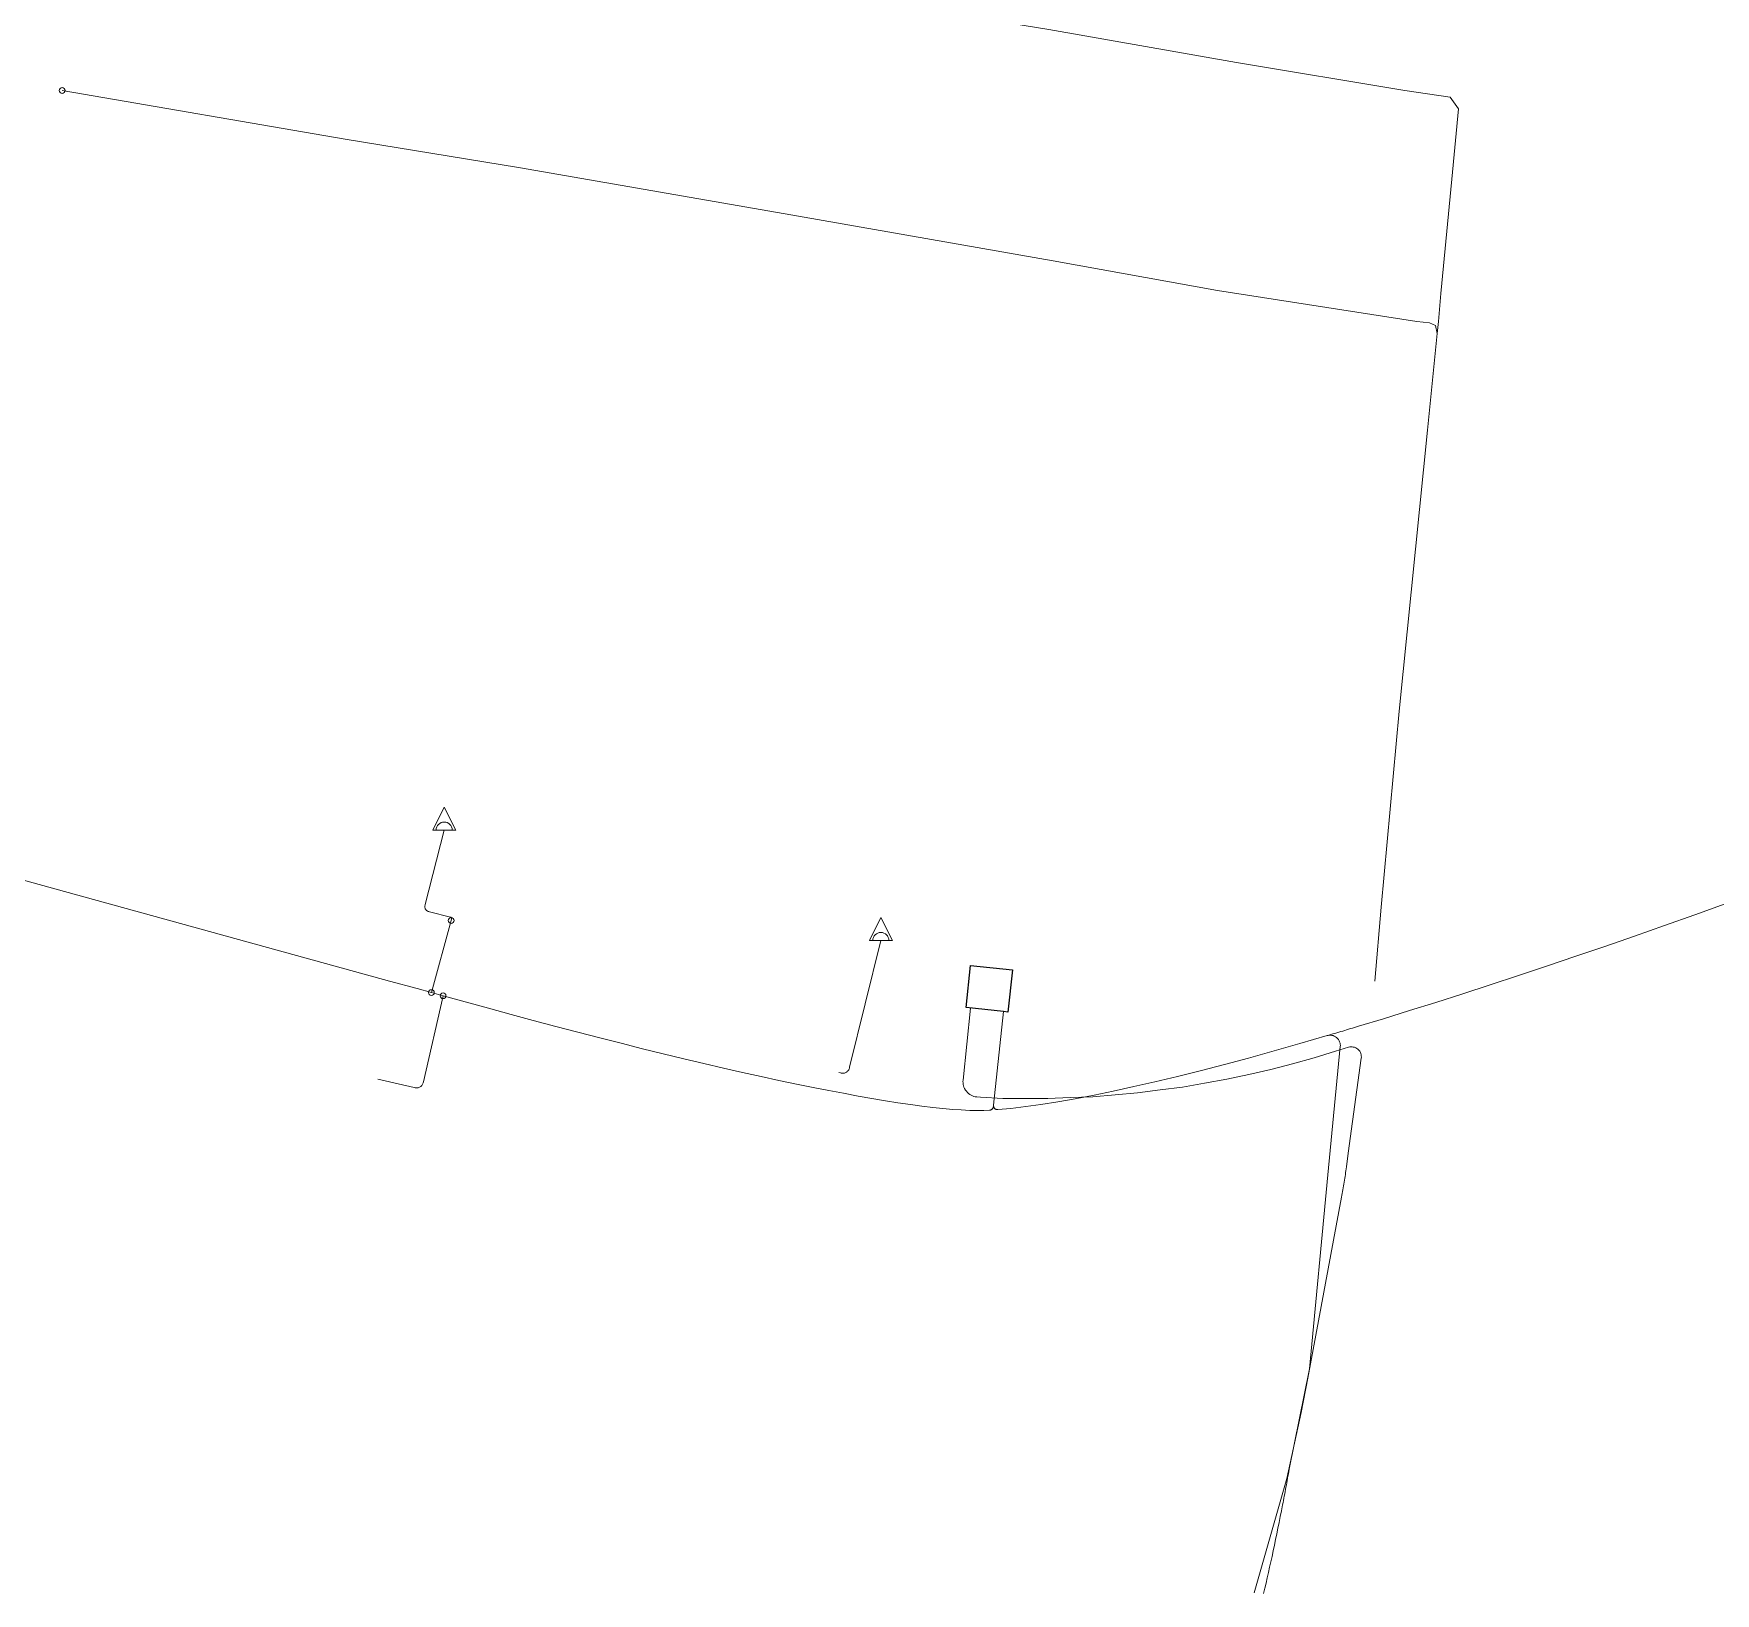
# Model space of a CAD drawing. Header units: metres. Extents: x 170451 to 171053, y 369610 to 370017.
# Drawn here: x 170608.8 to 170718.5, y 369610.2 to 369712 of the extents above; entities that cross this region are included whole.
import ezdxf

# ---------------------------------------------------------------- set-up
doc = ezdxf.new("R2010")
doc.units = ezdxf.units.M
for name, color, linetype, lineweight in [('B-OI-KL-ET_LS_AANSLUITPUNT-S', 7, 'Continuous', 18), ('B-OI-KL-ET_LS_DISTRIBUTIE_400 V_4x150Al-G', 14, 'Continuous', 18), ('B-OI-KL-ET_LS_DISTRIBUTIE_400 V_4x95Al-G', 14, 'Continuous', 18), ('B-OI-KL-ET_LS_DISTRIBUTIE_400 V_OVERIG-G', 14, 'Continuous', 18), ('B-OI-KL-ET_LS_MOF-S', 14, 'Continuous', 18), ('B-OI-KL-ET_MS_DISTRIBUTIE_10 kV_OVERIG-G', 12, 'Continuous', 18), ('B-OI-KL-ET_OV_DISTRIBUTIE_400 V_4x6Cu-G', 14, 'Continuous', 18)]:
    doc.layers.add(name, color=color, linetype=linetype, lineweight=lineweight)
doc.layers.add('B-OI-KL-ET_MS_STATION_NETSTATION-GV', color=12, linetype='Continuous')

# ---------------------------------------------------------------- blocks, each defined once
blk = doc.blocks.new('B-SKL-ET_MOF_AANSLUIT AFTAK-SO')
blk.add_circle((0, 0), 0.188)
blk = doc.blocks.new('B-SKL-ET_MOF_VERBINDING-SO')
blk.add_circle((0, 0), 0.188)
blk = doc.blocks.new('B-SKL-ET_AANSLUITPUNT-SO')
at = {"color": 0, "linetype": 'Continuous'}
blk.add_lwpolyline([(0.75, 0), (0, 1.5), (-0.75, 0)], close=True, dxfattribs=at)
blk.add_arc((0, 0), 0.526, 0, 180, dxfattribs=at)

msp = doc.modelspace()

# ---------------------------------------------------------------- linework, layer by layer
at = {"layer": 'B-OI-KL-ET_LS_DISTRIBUTIE_400 V_4x150Al-G', "color": 16, "true_color": 0x800000}
for points in [[(170700.375, 369692.437, 0), (170700.462, 369693.213, 0), (170700.609, 369695.041, 0), (170701.337, 369702.495, 0), (170701.763, 369707.085, 0), (170701.22, 369707.847, 0), (170698.271, 369708.276, 0), (170687.296, 369710.107, 0), (170675.059, 369712.27, 0), (170660.833, 369714.587, 0), (170645.715, 369717.315, 0), (170632.228, 369719.632, 0), (170622.254, 369721.286, 0), (170617.507, 369722.086, 0), (170613.016, 369722.815, 0), (170599.228, 369725.199, 0), (170584.89, 369727.623, 0), (170584.101, 369728.436, 0), (170584.133, 369729.014, 0), (170584.807, 369733.14, 0), (170587.338, 369747.017, 0), (170589.115, 369756.987, 0), (170591.317, 369769.329, 0), (170593.119, 369779.025, 0)], [(170700.375, 369692.437, 0), (170700.27, 369692.96, 0), (170699.878, 369693.127, 0), (170699.061, 369693.213, 0), (170686.056, 369695.238, 0), (170675.345, 369697.161, 0), (170657.849, 369700.241, 0), (170640.455, 369703.25, 0), (170629.164, 369705.109, 0), (170610.701, 369708.283, 0)], [(170696.3221, 369650.1873, 0), (170696.739, 369655.015, 0), (170697.913, 369667.799, 0), (170699.759, 369686.128, 0), (170700.375, 369692.437, 0)], [(170696.3221, 369650.1873, 0), (170696.739, 369655.015, 0), (170697.913, 369667.799, 0), (170699.759, 369686.128, 0), (170700.375, 369692.437, 0)], [(170672.09, 369648.198, 0), (170671.448, 369642.085, 0), (170671.441, 369642.015, 0), (170671.4385, 369641.9919, 0), (170671.4323, 369641.9695, 0), (170671.4258, 369641.9461, 0), (170671.4153, 369641.9241, 0), (170671.4045, 369641.9014, 0), (170671.3899, 369641.881, 0), (170671.375, 369641.8602, 0), (170671.3566, 369641.8424, 0), (170671.3382, 369641.8247, 0), (170671.3169, 369641.8105, 0), (170671.2959, 369641.7966, 0), (170671.2728, 369641.7865, 0), (170671.2505, 369641.7769, 0), (170671.2268, 369641.7711, 0), (170671.2042, 369641.7657, 0), (170671.181, 369641.764, 0), (170670.8135, 369641.7378, 0), (170670.3546, 369641.7415, 0), (170669.8925, 369641.7451, 0), (170669.3399, 369641.7789, 0), (170668.7848, 369641.8129, 0), (170668.1407, 369641.8772, 0), (170667.4951, 369641.9416, 0), (170666.7631, 369642.0361, 0), (170666.0311, 369642.1306, 0), (170665.2158, 369642.2549, 0), (170664.4024, 369642.3789, 0), (170663.5098, 369642.5319, 0), (170662.6212, 369642.6842, 0), (170661.658, 369642.8646, 0), (170660.7012, 369643.0438, 0), (170659.675, 369643.25, 0), (170658.598, 369643.4665, 0), (170657.4496, 369643.7116, 0), (170656.2927, 369643.9585, 0), (170655.0691, 369644.2334, 0), (170653.8393, 369644.5096, 0), (170652.5481, 369644.8126, 0), (170651.2537, 369645.1164, 0), (170649.904, 369645.4456, 0), (170648.5542, 369645.7748, 0), (170647.1558, 369646.1278, 0), (170645.7609, 369646.48, 0), (170644.3244, 369646.8541, 0), (170642.8949, 369647.2264, 0), (170641.4314, 369647.6186, 0), (170639.9785, 369648.0079, 0), (170638.499, 369648.415, 0), (170635.546, 369649.228, 0), (170634.781, 369649.438, 0), (170633.855, 369649.693, 0), (170632.0589, 369650.1873, 0), (170599.324, 369659.195, 0)], [(170672.09, 369648.198, 0), (170671.448, 369642.085, 0), (170671.4456, 369642.0619, 0), (170671.4475, 369642.0387, 0), (170671.4494, 369642.0141, 0), (170671.4561, 369641.9904, 0), (170671.463, 369641.9657, 0), (170671.4747, 369641.9429, 0), (170671.4867, 369641.9196, 0), (170671.5031, 369641.8992, 0), (170671.5196, 369641.8788, 0), (170671.5399, 369641.8623, 0), (170671.5597, 369641.8461, 0), (170671.5824, 369641.8343, 0), (170671.6042, 369641.8229, 0), (170671.6278, 369641.8159, 0), (170671.65, 369641.8094, 0), (170671.673, 369641.807, 0), (170671.719, 369641.802, 0), (170672.5705, 369641.8707, 0), (170673.5507, 369641.9983, 0), (170674.536, 369642.1267, 0), (170675.6479, 369642.3142, 0), (170676.7637, 369642.5023, 0), (170678.0031, 369642.7494, 0), (170679.2446, 369642.9969, 0), (170680.6059, 369643.3027, 0), (170681.9671, 369643.6085, 0), (170683.4432, 369643.9715, 0), (170684.9167, 369644.3339, 0), (170686.4996, 369644.752, 0), (170688.0769, 369645.1686, 0), (170689.7574, 369645.6391, 0), (170691.429, 369646.1072, 0), (170693.197, 369646.627, 0), (170693.3239, 369646.6642, 0), (170693.4512, 369646.7018, 0), (170693.5785, 369646.7393, 0), (170693.7063, 369646.7771, 0), (170693.8342, 369646.8149, 0), (170693.9625, 369646.853, 0), (170694.0907, 369646.8911, 0), (170694.2195, 369646.9295, 0), (170694.3483, 369646.9679, 0), (170694.4775, 369647.0065, 0), (170694.6067, 369647.0452, 0), (170694.7364, 369647.0841, 0), (170694.8661, 369647.1231, 0), (170694.9962, 369647.1623, 0), (170695.1264, 369647.2015, 0), (170695.257, 369647.241, 0), (170696.8866, 369647.7321, 0), (170698.5858, 369648.2625, 0), (170700.2921, 369648.7952, 0), (170702.0639, 369649.3659, 0), (170703.8406, 369649.9382, 0), (170705.6782, 369650.5472, 0), (170707.5184, 369651.1571, 0), (170709.4145, 369651.8021, 0), (170711.3107, 369652.4472, 0), (170713.2574, 369653.1255, 0), (170715.2014, 369653.8029, 0), (170717.1905, 369654.5116, 0), (170719.174, 369655.2183, 0)], [(170672.09, 369648.198, 0), (170671.448, 369642.085, 0), (170671.4456, 369642.0619, 0), (170671.4475, 369642.0387, 0), (170671.4494, 369642.0141, 0), (170671.4561, 369641.9904, 0), (170671.463, 369641.9657, 0), (170671.4747, 369641.9429, 0), (170671.4867, 369641.9196, 0), (170671.5031, 369641.8992, 0), (170671.5196, 369641.8788, 0), (170671.5399, 369641.8623, 0), (170671.5597, 369641.8461, 0), (170671.5824, 369641.8343, 0), (170671.6042, 369641.8229, 0), (170671.6278, 369641.8159, 0), (170671.65, 369641.8094, 0), (170671.673, 369641.807, 0), (170671.719, 369641.802, 0), (170672.5705, 369641.8707, 0), (170673.5507, 369641.9983, 0), (170674.536, 369642.1267, 0), (170675.6479, 369642.3142, 0), (170676.7637, 369642.5023, 0), (170678.0031, 369642.7494, 0), (170679.2446, 369642.9969, 0), (170680.6059, 369643.3027, 0), (170681.9671, 369643.6085, 0), (170683.4432, 369643.9715, 0), (170684.9167, 369644.3339, 0), (170686.4996, 369644.752, 0), (170688.0769, 369645.1686, 0), (170689.7574, 369645.6391, 0), (170691.429, 369646.1072, 0), (170693.197, 369646.627, 0), (170693.3239, 369646.6642, 0), (170693.4512, 369646.7018, 0), (170693.5785, 369646.7393, 0), (170693.7063, 369646.7771, 0), (170693.8342, 369646.8149, 0), (170693.9625, 369646.853, 0), (170694.0907, 369646.8911, 0), (170694.2195, 369646.9295, 0), (170694.3483, 369646.9679, 0), (170694.4775, 369647.0065, 0), (170694.6067, 369647.0452, 0), (170694.7364, 369647.0841, 0), (170694.8661, 369647.1231, 0), (170694.9962, 369647.1623, 0), (170695.1264, 369647.2015, 0), (170695.257, 369647.241, 0), (170696.8866, 369647.7321, 0), (170698.5858, 369648.2625, 0), (170700.2921, 369648.7952, 0), (170702.0639, 369649.3659, 0), (170703.8406, 369649.9382, 0), (170705.6782, 369650.5472, 0), (170707.5184, 369651.1571, 0), (170709.4145, 369651.8021, 0), (170711.3107, 369652.4472, 0), (170713.2574, 369653.1255, 0), (170715.2014, 369653.8029, 0), (170717.1905, 369654.5116, 0), (170719.174, 369655.2183, 0)], [(170690.731, 369618.343, 0), (170692.048, 369624.9, 0), (170693.258, 369637.542, 0), (170694.06, 369645.915, 0), (170694.067, 369645.9887, 0), (170694.058, 369646.0623, 0), (170694.048, 369646.1428, 0), (170694.0193, 369646.2187, 0), (170693.9886, 369646.2998, 0), (170693.9385, 369646.3704, 0), (170693.8866, 369646.4436, 0), (170693.8174, 369646.5007, 0), (170693.7483, 369646.5577, 0), (170693.6666, 369646.5947, 0), (170693.5878, 369646.6305, 0), (170693.5025, 369646.6451, 0), (170693.4226, 369646.6588, 0), (170693.3417, 369646.6532, 0), (170693.2679, 369646.648, 0), (170693.197, 369646.627, 0), (170691.429, 369646.1072, 0), (170689.7574, 369645.6391, 0), (170688.0769, 369645.1686, 0), (170686.4996, 369644.752, 0), (170684.9167, 369644.3339, 0), (170683.4432, 369643.9715, 0), (170681.9671, 369643.6085, 0), (170680.6059, 369643.3027, 0), (170679.2446, 369642.9969, 0), (170678.0031, 369642.7494, 0), (170676.7637, 369642.5023, 0), (170675.6479, 369642.3142, 0), (170674.536, 369642.1267, 0), (170673.5507, 369641.9983, 0), (170672.5705, 369641.8707, 0), (170671.719, 369641.802, 0), (170671.673, 369641.807, 0), (170671.65, 369641.8094, 0), (170671.6278, 369641.8159, 0), (170671.6042, 369641.8229, 0), (170671.5824, 369641.8343, 0), (170671.5597, 369641.8461, 0), (170671.5399, 369641.8623, 0), (170671.5196, 369641.8788, 0), (170671.5031, 369641.8992, 0), (170671.4867, 369641.9196, 0), (170671.4747, 369641.9429, 0), (170671.463, 369641.9657, 0), (170671.4561, 369641.9904, 0), (170671.4494, 369642.0141, 0), (170671.4475, 369642.0387, 0), (170671.4456, 369642.0619, 0), (170671.448, 369642.085, 0), (170672.09, 369648.198, 0)]]:
    msp.add_polyline3d(points, dxfattribs=at)
at = {"layer": 'B-OI-KL-ET_LS_DISTRIBUTIE_400 V_4x95Al-G', "color": 16, "true_color": 0x800000}
msp.add_polyline3d([(170689.061, 369610.2453, 0), (170689.1401, 369610.5769, 0), (170689.2188, 369610.9162, 0), (170689.2976, 369611.2559, 0), (170689.376, 369611.6031, 0), (170689.4545, 369611.9506, 0), (170689.5325, 369612.3054, 0), (170689.6105, 369612.6604, 0), (170689.688, 369613.0225, 0), (170689.7656, 369613.3847, 0), (170689.8426, 369613.7539, 0), (170689.9196, 369614.123, 0), (170689.996, 369614.4988, 0), (170690.0724, 369614.8745, 0), (170690.1482, 369615.2568, 0), (170690.2239, 369615.6387, 0), (170690.299, 369616.027, 0), (170690.3264, 369616.1684, 0), (170690.3536, 369616.3107, 0), (170690.3809, 369616.453, 0), (170690.4081, 369616.5961, 0), (170690.4353, 369616.7393, 0), (170690.4624, 369616.8832, 0), (170690.4895, 369617.0272, 0), (170690.5165, 369617.172, 0), (170690.5435, 369617.3168, 0), (170690.5704, 369617.4624, 0), (170690.5973, 369617.608, 0), (170690.6241, 369617.7544, 0), (170690.651, 369617.9008, 0), (170690.6777, 369618.0479, 0), (170690.7044, 369618.1951, 0), (170690.731, 369618.343, 0), (170692.048, 369624.9, 0), (170693.258, 369637.542, 0), (170694.06, 369645.915, 0), (170694.067, 369645.9887, 0), (170694.058, 369646.0623, 0), (170694.048, 369646.1428, 0), (170694.0193, 369646.2187, 0), (170693.9886, 369646.2998, 0), (170693.9385, 369646.3704, 0), (170693.8866, 369646.4436, 0), (170693.8174, 369646.5007, 0), (170693.7483, 369646.5577, 0), (170693.6666, 369646.5947, 0), (170693.5878, 369646.6305, 0), (170693.5025, 369646.6451, 0), (170693.4226, 369646.6588, 0), (170693.3417, 369646.6532, 0), (170693.2679, 369646.648, 0), (170693.197, 369646.627, 0), (170691.429, 369646.1072, 0), (170689.7574, 369645.6391, 0), (170688.0769, 369645.1686, 0), (170686.4996, 369644.752, 0), (170684.9167, 369644.3339, 0), (170683.4432, 369643.9715, 0), (170681.9671, 369643.6085, 0), (170680.6059, 369643.3027, 0), (170679.2446, 369642.9969, 0), (170678.0031, 369642.7494, 0), (170676.7637, 369642.5023, 0), (170675.6479, 369642.3142, 0), (170674.536, 369642.1267, 0), (170673.5507, 369641.9983, 0), (170672.5705, 369641.8707, 0), (170671.719, 369641.802, 0), (170671.673, 369641.807, 0), (170671.65, 369641.8094, 0), (170671.6278, 369641.8159, 0), (170671.6042, 369641.8229, 0), (170671.5824, 369641.8343, 0), (170671.5597, 369641.8461, 0), (170671.5399, 369641.8623, 0), (170671.5196, 369641.8788, 0), (170671.5031, 369641.8992, 0), (170671.4867, 369641.9196, 0), (170671.4747, 369641.9429, 0), (170671.463, 369641.9657, 0), (170671.4561, 369641.9904, 0), (170671.4494, 369642.0141, 0), (170671.4475, 369642.0387, 0), (170671.4456, 369642.0619, 0), (170671.448, 369642.085, 0), (170672.09, 369648.198, 0)], dxfattribs=at)
at = {"layer": 'B-OI-KL-ET_LS_DISTRIBUTIE_400 V_OVERIG-G', "color": 16, "true_color": 0x800000}
msp.add_line((170634.781, 369649.438), (170636.074, 369654.14), dxfattribs=at)
for points in [[(170636.074, 369654.14, 0), (170636.099, 369654.238, 0), (170636.1021, 369654.2501, 0), (170636.1033, 369654.2611, 0), (170636.1046, 369654.2721, 0), (170636.1039, 369654.282, 0), (170636.1032, 369654.2919, 0), (170636.1006, 369654.3006, 0), (170636.098, 369654.3094, 0), (170636.0935, 369654.317, 0), (170636.089, 369654.3246, 0), (170636.0826, 369654.3311, 0), (170636.0762, 369654.3376, 0), (170636.0679, 369654.343, 0), (170636.0596, 369654.3484, 0), (170636.0493, 369654.3526, 0), (170636.0391, 369654.3569, 0), (170636.027, 369654.36, 0), (170634.671, 369654.706, 0), (170634.6225, 369654.7184, 0), (170634.5816, 369654.7353, 0), (170634.5407, 369654.7522, 0), (170634.5074, 369654.7736, 0), (170634.4742, 369654.795, 0), (170634.4485, 369654.8209, 0), (170634.4228, 369654.8468, 0), (170634.4048, 369654.8773, 0), (170634.3867, 369654.9077, 0), (170634.3762, 369654.9426, 0), (170634.3658, 369654.9776, 0), (170634.3629, 369655.0171, 0), (170634.3601, 369655.0565, 0), (170634.3649, 369655.1005, 0), (170634.3696, 369655.1445, 0), (170634.382, 369655.193, 0), (170635.618, 369660.037, 0)], [(170661.361, 369644.229, 0), (170661.458, 369644.205, 0), (170661.5186, 369644.1901, 0), (170661.5735, 369644.1847, 0), (170661.6285, 369644.1793, 0), (170661.6777, 369644.1833, 0), (170661.7269, 369644.1873, 0), (170661.7704, 369644.2007, 0), (170661.8139, 369644.2141, 0), (170661.8518, 369644.237, 0), (170661.8896, 369644.2599, 0), (170661.9217, 369644.2922, 0), (170661.9538, 369644.3245, 0), (170661.9802, 369644.3663, 0), (170662.0066, 369644.408, 0), (170662.0273, 369644.4592, 0), (170662.048, 369644.5104, 0), (170662.063, 369644.571, 0), (170664.098, 369652.834, 0)], [(170635.546, 369649.228, 0), (170634.26, 369643.621, 0), (170634.246, 369643.5601, 0), (170634.2261, 369643.5086, 0), (170634.2063, 369643.4571, 0), (170634.1805, 369643.4149, 0), (170634.1548, 369643.3727, 0), (170634.1231, 369643.3398, 0), (170634.0915, 369643.307, 0), (170634.054, 369643.2835, 0), (170634.0165, 369643.26, 0), (170633.9731, 369643.2458, 0), (170633.9298, 369643.2317, 0), (170633.8805, 369643.2269, 0), (170633.8313, 369643.2221, 0), (170633.7761, 369643.2266, 0), (170633.721, 369643.2311, 0), (170633.66, 369643.245, 0), (170631.301, 369643.787, 0)]]:
    msp.add_polyline3d(points, dxfattribs=at)
at = {"layer": 'B-OI-KL-ET_MS_DISTRIBUTIE_10 kV_OVERIG-G', "color": 14, "true_color": 0xa60000}
msp.add_polyline3d([(170688.437, 369610.2873, 0), (170690.58, 369617.741, 0), (170691.521, 369622.04, 0), (170691.941, 369624.291, 0), (170694.144, 369636.088, 0), (170694.167, 369636.2108, 0), (170694.1892, 369636.3338, 0), (170694.2115, 369636.4568, 0), (170694.2329, 369636.5799, 0), (170694.2544, 369636.7031, 0), (170694.2751, 369636.8263, 0), (170694.2958, 369636.9496, 0), (170694.3157, 369637.073, 0), (170694.3357, 369637.1964, 0), (170694.3549, 369637.3199, 0), (170694.374, 369637.4434, 0), (170694.3924, 369637.5671, 0), (170694.4109, 369637.6907, 0), (170694.4285, 369637.8144, 0), (170694.4461, 369637.9382, 0), (170694.463, 369638.062, 0), (170694.584, 369638.951, 0), (170695.431, 369645.16, 0), (170695.4407, 369645.2314, 0), (170695.4345, 369645.3031, 0), (170695.4277, 369645.3821, 0), (170695.402, 369645.457, 0), (170695.3746, 369645.5373, 0), (170695.3273, 369645.6078, 0), (170695.2783, 369645.6809, 0), (170695.2116, 369645.7382, 0), (170695.1448, 369645.7956, 0), (170695.0652, 369645.833, 0), (170694.9884, 369645.8691, 0), (170694.9049, 369645.8842, 0), (170694.827, 369645.8982, 0), (170694.7479, 369645.8931, 0), (170694.6761, 369645.8884, 0), (170694.607, 369645.868, 0), (170693.747, 369645.615, 0), (170692.3529, 369645.1746, 0), (170690.9408, 369644.796, 0), (170689.5245, 369644.4163, 0), (170688.0929, 369644.0994, 0), (170686.6584, 369643.782, 0), (170685.2113, 369643.5283, 0), (170683.7628, 369643.2744, 0), (170682.3044, 369643.0849, 0), (170680.8461, 369642.8953, 0), (170679.3808, 369642.7705, 0), (170677.9169, 369642.6459, 0), (170676.4489, 369642.5861, 0), (170674.9838, 369642.5264, 0), (170673.5174, 369642.5315, 0), (170672.0554, 369642.5366, 0), (170670.595, 369642.606, 0), (170670.348, 369642.632, 0), (170670.2568, 369642.6415, 0), (170670.1689, 369642.6675, 0), (170670.0756, 369642.6951, 0), (170669.9894, 369642.7401, 0), (170669.8996, 369642.7871, 0), (170669.821, 369642.8511, 0), (170669.7408, 369642.9165, 0), (170669.6756, 369642.997, 0), (170669.6104, 369643.0774, 0), (170669.5631, 369643.1696, 0), (170669.5168, 369643.2598, 0), (170669.4895, 369643.3574, 0), (170669.4633, 369643.4512, 0), (170669.4557, 369643.5482, 0), (170669.4485, 369643.6397, 0), (170669.458, 369643.731, 0), (170669.95, 369648.423, 0)], dxfattribs=at)
msp.add_polyline3d([(170688.437, 369610.2873, 0), (170690.58, 369617.741, 0), (170691.521, 369622.04, 0), (170691.941, 369624.291, 0), (170694.144, 369636.088, 0), (170694.167, 369636.2108, 0), (170694.1892, 369636.3338, 0), (170694.2115, 369636.4568, 0), (170694.2329, 369636.5799, 0), (170694.2544, 369636.7031, 0), (170694.2751, 369636.8263, 0), (170694.2958, 369636.9496, 0), (170694.3157, 369637.073, 0), (170694.3357, 369637.1964, 0), (170694.3549, 369637.3199, 0), (170694.374, 369637.4434, 0), (170694.3924, 369637.5671, 0), (170694.4109, 369637.6907, 0), (170694.4285, 369637.8144, 0), (170694.4461, 369637.9382, 0), (170694.463, 369638.062, 0), (170694.584, 369638.951, 0), (170695.431, 369645.16, 0), (170695.4407, 369645.2314, 0), (170695.4345, 369645.3031, 0), (170695.4277, 369645.3821, 0), (170695.402, 369645.457, 0), (170695.3746, 369645.5373, 0), (170695.3273, 369645.6078, 0), (170695.2783, 369645.6809, 0), (170695.2116, 369645.7382, 0), (170695.1448, 369645.7956, 0), (170695.0652, 369645.833, 0), (170694.9884, 369645.8691, 0), (170694.9049, 369645.8842, 0), (170694.827, 369645.8982, 0), (170694.7479, 369645.8931, 0), (170694.6761, 369645.8884, 0), (170694.607, 369645.868, 0), (170693.747, 369645.615, 0), (170692.3529, 369645.1746, 0), (170690.9408, 369644.796, 0), (170689.5245, 369644.4163, 0), (170688.0929, 369644.0994, 0), (170686.6584, 369643.782, 0), (170685.2113, 369643.5283, 0), (170683.7628, 369643.2744, 0), (170682.3044, 369643.0849, 0), (170680.8461, 369642.8953, 0), (170679.3808, 369642.7705, 0), (170677.9169, 369642.6459, 0), (170676.4489, 369642.5861, 0), (170674.9838, 369642.5264, 0), (170673.5174, 369642.5315, 0), (170672.0554, 369642.5366, 0), (170670.595, 369642.606, 0), (170670.348, 369642.632, 0), (170670.2568, 369642.6415, 0), (170670.1689, 369642.6675, 0), (170670.0756, 369642.6951, 0), (170669.9894, 369642.7401, 0), (170669.8996, 369642.7871, 0), (170669.821, 369642.8511, 0), (170669.7408, 369642.9165, 0), (170669.6756, 369642.997, 0), (170669.6104, 369643.0774, 0), (170669.5631, 369643.1696, 0), (170669.5168, 369643.2598, 0), (170669.4895, 369643.3574, 0), (170669.4633, 369643.4512, 0), (170669.4557, 369643.5482, 0), (170669.4485, 369643.6397, 0), (170669.458, 369643.731, 0), (170669.95, 369648.423, 0)], dxfattribs=at)
at = {"layer": 'B-OI-KL-ET_MS_STATION_NETSTATION-GV', "color": 14, "true_color": 0xa60000, "flags": 128}
msp.add_lwpolyline([(170672.677, 369650.915), (170672.388, 369648.167), (170672.09, 369648.198), (170669.652, 369648.454), (170669.94, 369651.202), (170672.677, 369650.915)], dxfattribs=at)
at = {"layer": 'B-OI-KL-ET_OV_DISTRIBUTIE_400 V_4x6Cu-G', "color": 16, "true_color": 0x800000}
for points in [[(170672.09, 369648.198, 0), (170671.448, 369642.085, 0), (170671.441, 369642.015, 0), (170671.4385, 369641.9919, 0), (170671.4323, 369641.9695, 0), (170671.4258, 369641.9461, 0), (170671.4153, 369641.9241, 0), (170671.4045, 369641.9014, 0), (170671.3899, 369641.881, 0), (170671.375, 369641.8602, 0), (170671.3566, 369641.8424, 0), (170671.3382, 369641.8247, 0), (170671.3169, 369641.8105, 0), (170671.2959, 369641.7966, 0), (170671.2728, 369641.7865, 0), (170671.2505, 369641.7769, 0), (170671.2268, 369641.7711, 0), (170671.2042, 369641.7657, 0), (170671.181, 369641.764, 0), (170670.8135, 369641.7378, 0), (170670.3546, 369641.7415, 0), (170669.8925, 369641.7451, 0), (170669.3399, 369641.7789, 0), (170668.7848, 369641.8129, 0), (170668.1407, 369641.8772, 0), (170667.4951, 369641.9416, 0), (170666.7631, 369642.0361, 0), (170666.0311, 369642.1306, 0), (170665.2158, 369642.2549, 0), (170664.4024, 369642.3789, 0), (170663.5098, 369642.5319, 0), (170662.6212, 369642.6842, 0), (170661.658, 369642.8646, 0), (170660.7012, 369643.0438, 0), (170659.675, 369643.25, 0), (170658.598, 369643.4665, 0), (170657.4496, 369643.7116, 0), (170656.2927, 369643.9585, 0), (170655.0691, 369644.2334, 0), (170653.8393, 369644.5096, 0), (170652.5481, 369644.8126, 0), (170651.2537, 369645.1164, 0), (170649.904, 369645.4456, 0), (170648.5542, 369645.7748, 0), (170647.1558, 369646.1278, 0), (170645.7609, 369646.48, 0), (170644.3244, 369646.8541, 0), (170642.8949, 369647.2264, 0), (170641.4314, 369647.6186, 0), (170639.9785, 369648.0079, 0), (170638.499, 369648.415, 0), (170635.546, 369649.228, 0), (170634.781, 369649.438, 0), (170633.855, 369649.693, 0), (170632.0589, 369650.1873, 0), (170599.324, 369659.195, 0)], [(170672.09, 369648.198, 0), (170671.448, 369642.085, 0), (170671.4456, 369642.0619, 0), (170671.4475, 369642.0387, 0), (170671.4494, 369642.0141, 0), (170671.4561, 369641.9904, 0), (170671.463, 369641.9657, 0), (170671.4747, 369641.9429, 0), (170671.4867, 369641.9196, 0), (170671.5031, 369641.8992, 0), (170671.5196, 369641.8788, 0), (170671.5399, 369641.8623, 0), (170671.5597, 369641.8461, 0), (170671.5824, 369641.8343, 0), (170671.6042, 369641.8229, 0), (170671.6278, 369641.8159, 0), (170671.65, 369641.8094, 0), (170671.673, 369641.807, 0), (170671.719, 369641.802, 0), (170672.5705, 369641.8707, 0), (170673.5507, 369641.9983, 0), (170674.536, 369642.1267, 0), (170675.6479, 369642.3142, 0), (170676.7637, 369642.5023, 0), (170678.0031, 369642.7494, 0), (170679.2446, 369642.9969, 0), (170680.6059, 369643.3027, 0), (170681.9671, 369643.6085, 0), (170683.4432, 369643.9715, 0), (170684.9167, 369644.3339, 0), (170686.4996, 369644.752, 0), (170688.0769, 369645.1686, 0), (170689.7574, 369645.6391, 0), (170691.429, 369646.1072, 0), (170693.197, 369646.627, 0), (170693.3239, 369646.6642, 0), (170693.4512, 369646.7018, 0), (170693.5785, 369646.7393, 0), (170693.7063, 369646.7771, 0), (170693.8342, 369646.8149, 0), (170693.9625, 369646.853, 0), (170694.0907, 369646.8911, 0), (170694.2195, 369646.9295, 0), (170694.3483, 369646.9679, 0), (170694.4775, 369647.0065, 0), (170694.6067, 369647.0452, 0), (170694.7364, 369647.0841, 0), (170694.8661, 369647.1231, 0), (170694.9962, 369647.1623, 0), (170695.1264, 369647.2015, 0), (170695.257, 369647.241, 0), (170696.8866, 369647.7321, 0), (170698.5858, 369648.2625, 0), (170700.2921, 369648.7952, 0), (170702.0639, 369649.3659, 0), (170703.8406, 369649.9382, 0), (170705.6782, 369650.5472, 0), (170707.5184, 369651.1571, 0), (170709.4145, 369651.8021, 0), (170711.3107, 369652.4472, 0), (170713.2574, 369653.1255, 0), (170715.2014, 369653.8029, 0), (170717.1905, 369654.5116, 0), (170719.174, 369655.2183, 0)], [(170672.09, 369648.198, 0), (170671.448, 369642.085, 0), (170671.4456, 369642.0619, 0), (170671.4475, 369642.0387, 0), (170671.4494, 369642.0141, 0), (170671.4561, 369641.9904, 0), (170671.463, 369641.9657, 0), (170671.4747, 369641.9429, 0), (170671.4867, 369641.9196, 0), (170671.5031, 369641.8992, 0), (170671.5196, 369641.8788, 0), (170671.5399, 369641.8623, 0), (170671.5597, 369641.8461, 0), (170671.5824, 369641.8343, 0), (170671.6042, 369641.8229, 0), (170671.6278, 369641.8159, 0), (170671.65, 369641.8094, 0), (170671.673, 369641.807, 0), (170671.719, 369641.802, 0), (170672.5705, 369641.8707, 0), (170673.5507, 369641.9983, 0), (170674.536, 369642.1267, 0), (170675.6479, 369642.3142, 0), (170676.7637, 369642.5023, 0), (170678.0031, 369642.7494, 0), (170679.2446, 369642.9969, 0), (170680.6059, 369643.3027, 0), (170681.9671, 369643.6085, 0), (170683.4432, 369643.9715, 0), (170684.9167, 369644.3339, 0), (170686.4996, 369644.752, 0), (170688.0769, 369645.1686, 0), (170689.7574, 369645.6391, 0), (170691.429, 369646.1072, 0), (170693.197, 369646.627, 0), (170693.3239, 369646.6642, 0), (170693.4512, 369646.7018, 0), (170693.5785, 369646.7393, 0), (170693.7063, 369646.7771, 0), (170693.8342, 369646.8149, 0), (170693.9625, 369646.853, 0), (170694.0907, 369646.8911, 0), (170694.2195, 369646.9295, 0), (170694.3483, 369646.9679, 0), (170694.4775, 369647.0065, 0), (170694.6067, 369647.0452, 0), (170694.7364, 369647.0841, 0), (170694.8661, 369647.1231, 0), (170694.9962, 369647.1623, 0), (170695.1264, 369647.2015, 0), (170695.257, 369647.241, 0), (170696.8866, 369647.7321, 0), (170698.5858, 369648.2625, 0), (170700.2921, 369648.7952, 0), (170702.0639, 369649.3659, 0), (170703.8406, 369649.9382, 0), (170705.6782, 369650.5472, 0), (170707.5184, 369651.1571, 0), (170709.4145, 369651.8021, 0), (170711.3107, 369652.4472, 0), (170713.2574, 369653.1255, 0), (170715.2014, 369653.8029, 0), (170717.1905, 369654.5116, 0), (170719.174, 369655.2183, 0)], [(170690.731, 369618.343, 0), (170692.048, 369624.9, 0), (170693.258, 369637.542, 0), (170694.06, 369645.915, 0), (170694.067, 369645.9887, 0), (170694.058, 369646.0623, 0), (170694.048, 369646.1428, 0), (170694.0193, 369646.2187, 0), (170693.9886, 369646.2998, 0), (170693.9385, 369646.3704, 0), (170693.8866, 369646.4436, 0), (170693.8174, 369646.5007, 0), (170693.7483, 369646.5577, 0), (170693.6666, 369646.5947, 0), (170693.5878, 369646.6305, 0), (170693.5025, 369646.6451, 0), (170693.4226, 369646.6588, 0), (170693.3417, 369646.6532, 0), (170693.2679, 369646.648, 0), (170693.197, 369646.627, 0), (170691.429, 369646.1072, 0), (170689.7574, 369645.6391, 0), (170688.0769, 369645.1686, 0), (170686.4996, 369644.752, 0), (170684.9167, 369644.3339, 0), (170683.4432, 369643.9715, 0), (170681.9671, 369643.6085, 0), (170680.6059, 369643.3027, 0), (170679.2446, 369642.9969, 0), (170678.0031, 369642.7494, 0), (170676.7637, 369642.5023, 0), (170675.6479, 369642.3142, 0), (170674.536, 369642.1267, 0), (170673.5507, 369641.9983, 0), (170672.5705, 369641.8707, 0), (170671.719, 369641.802, 0), (170671.673, 369641.807, 0), (170671.65, 369641.8094, 0), (170671.6278, 369641.8159, 0), (170671.6042, 369641.8229, 0), (170671.5824, 369641.8343, 0), (170671.5597, 369641.8461, 0), (170671.5399, 369641.8623, 0), (170671.5196, 369641.8788, 0), (170671.5031, 369641.8992, 0), (170671.4867, 369641.9196, 0), (170671.4747, 369641.9429, 0), (170671.463, 369641.9657, 0), (170671.4561, 369641.9904, 0), (170671.4494, 369642.0141, 0), (170671.4475, 369642.0387, 0), (170671.4456, 369642.0619, 0), (170671.448, 369642.085, 0), (170672.09, 369648.198, 0)], [(170690.731, 369618.343, 0), (170692.048, 369624.9, 0), (170693.258, 369637.542, 0), (170694.06, 369645.915, 0), (170694.067, 369645.9887, 0), (170694.058, 369646.0623, 0), (170694.048, 369646.1428, 0), (170694.0193, 369646.2187, 0), (170693.9886, 369646.2998, 0), (170693.9385, 369646.3704, 0), (170693.8866, 369646.4436, 0), (170693.8174, 369646.5007, 0), (170693.7483, 369646.5577, 0), (170693.6666, 369646.5947, 0), (170693.5878, 369646.6305, 0), (170693.5025, 369646.6451, 0), (170693.4226, 369646.6588, 0), (170693.3417, 369646.6532, 0), (170693.2679, 369646.648, 0), (170693.197, 369646.627, 0), (170691.429, 369646.1072, 0), (170689.7574, 369645.6391, 0), (170688.0769, 369645.1686, 0), (170686.4996, 369644.752, 0), (170684.9167, 369644.3339, 0), (170683.4432, 369643.9715, 0), (170681.9671, 369643.6085, 0), (170680.6059, 369643.3027, 0), (170679.2446, 369642.9969, 0), (170678.0031, 369642.7494, 0), (170676.7637, 369642.5023, 0), (170675.6479, 369642.3142, 0), (170674.536, 369642.1267, 0), (170673.5507, 369641.9983, 0), (170672.5705, 369641.8707, 0), (170671.719, 369641.802, 0), (170671.673, 369641.807, 0), (170671.65, 369641.8094, 0), (170671.6278, 369641.8159, 0), (170671.6042, 369641.8229, 0), (170671.5824, 369641.8343, 0), (170671.5597, 369641.8461, 0), (170671.5399, 369641.8623, 0), (170671.5196, 369641.8788, 0), (170671.5031, 369641.8992, 0), (170671.4867, 369641.9196, 0), (170671.4747, 369641.9429, 0), (170671.463, 369641.9657, 0), (170671.4561, 369641.9904, 0), (170671.4494, 369642.0141, 0), (170671.4475, 369642.0387, 0), (170671.4456, 369642.0619, 0), (170671.448, 369642.085, 0), (170672.09, 369648.198, 0)]]:
    msp.add_polyline3d(points, dxfattribs=at)

# ---------------------------------------------------------------- block references
at = {"layer": 'B-OI-KL-ET_LS_AANSLUITPUNT-S'}
for p in [(170635.618, 369660.037), (170664.098, 369652.834)]:
    msp.add_blockref('B-SKL-ET_AANSLUITPUNT-SO', p, dxfattribs=at)
at = {"layer": 'B-OI-KL-ET_LS_MOF-S'}
for name, p in [('B-SKL-ET_MOF_VERBINDING-SO', (170610.701, 369708.283)), ('B-SKL-ET_MOF_AANSLUIT AFTAK-SO', (170636.074, 369654.14)), ('B-SKL-ET_MOF_AANSLUIT AFTAK-SO', (170634.781, 369649.438)), ('B-SKL-ET_MOF_AANSLUIT AFTAK-SO', (170635.546, 369649.228))]:
    msp.add_blockref(name, p, dxfattribs=at)

doc.saveas('drawing.dxf')
